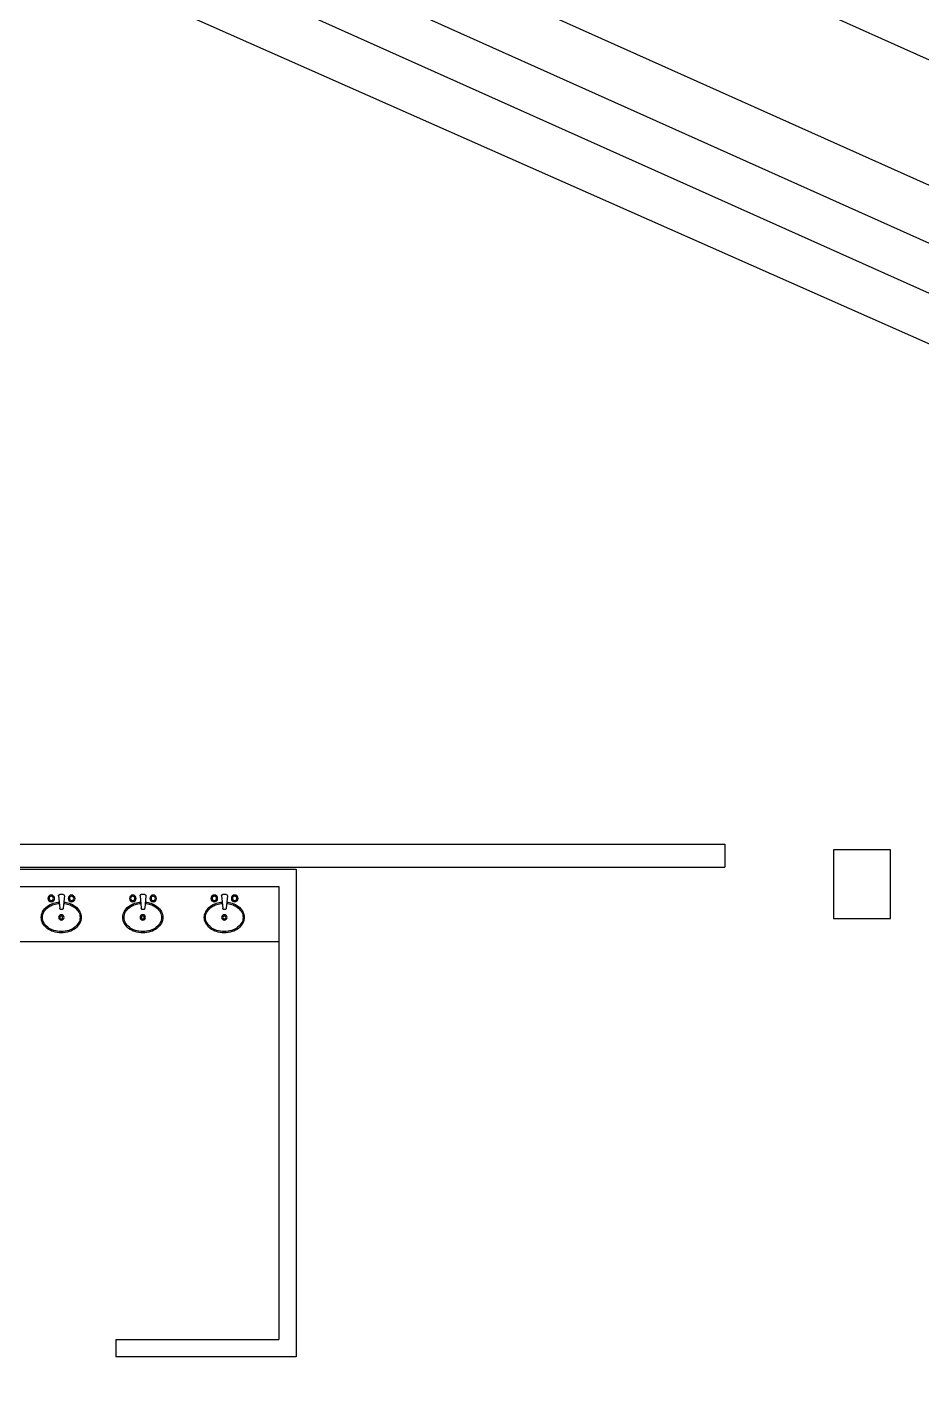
# Model space of a CAD drawing. Header units: metres. Extents: x 2 to 323, y -2 to 254.
# Drawn here: x 214 to 221.82, y 123.13 to 134.95 of the extents above; entities that cross this region are included whole.
import ezdxf

# ---------------------------------------------------------------- set-up
doc = ezdxf.new("R2010")
doc.units = ezdxf.units.M
doc.layers.add('REFERENCIA', color=7, linetype='Continuous')

msp = doc.modelspace()

# ---------------------------------------------------------------- linework, layer by layer
at = {"layer": 'REFERENCIA'}
for p, q in [((314.847, 92.998), (114.134, 182.956)), ((314.847, 92.998), (114.134, 182.956)), ((314.949, 91.856), (128.964, 175.214)), ((314.949, 91.856), (128.964, 175.214)), ((314.76, 91.435), (128.698, 174.827)), ((314.596, 91.07), (128.468, 174.492)), ((309.643, 93.303), (137.75, 169.459)), ((309.643, 93.303), (137.75, 169.459)), ((206.096, 127.812), (220.096, 127.812)), ((206.096, 127.812), (220.096, 127.812)), ((220.096, 127.812), (220.096, 127.812)), ((220.096, 127.812), (220.096, 127.612)), ((220.096, 127.812), (220.096, 127.812)), ((220.096, 127.812), (220.096, 127.612)), ((206.096, 127.612), (220.096, 127.612)), ((206.096, 127.612), (220.096, 127.612)), ((207.351, 127.592), (216.351, 127.592)), ((216.351, 127.592), (216.351, 123.332)), ((207.501, 127.442), (216.201, 127.442)), ((216.201, 127.442), (216.201, 123.482)), ((214.277, 127.361), (214.287, 127.251)), ((214.317, 127.371), (214.287, 127.371)), ((214.327, 127.361), (214.317, 127.251)), ((214.989, 127.361), (214.999, 127.251)), ((215.029, 127.371), (214.999, 127.371)), ((215.039, 127.361), (215.029, 127.251)), ((215.701, 127.361), (215.711, 127.251)), ((215.741, 127.371), (215.711, 127.371)), ((215.751, 127.361), (215.741, 127.251)), ((214.307, 127.241), (214.297, 127.241)), ((215.019, 127.241), (215.009, 127.241)), ((215.731, 127.241), (215.721, 127.241)), ((216.201, 126.958), (213.827, 126.958)), ((214.777, 123.482), (214.777, 123.332)), ((214.777, 123.482), (216.201, 123.482)), ((216.351, 123.332), (214.777, 123.332))]:
    msp.add_line(p, q, dxfattribs=at)
for points in [[(221.046, 127.761), (221.046, 127.161), (221.546, 127.161), (221.546, 127.761), (221.046, 127.761)], [(221.046, 127.761), (221.046, 127.161), (221.546, 127.161), (221.546, 127.761), (221.046, 127.761)], [(214.183, 127.338), (214.186, 127.326), (214.192, 127.317), (214.201, 127.311), (214.213, 127.308), (214.224, 127.311), (214.233, 127.317), (214.24, 127.326), (214.242, 127.338), (214.24, 127.349), (214.233, 127.358), (214.224, 127.365), (214.213, 127.367), (214.201, 127.365), (214.192, 127.358), (214.186, 127.349), (214.183, 127.338)], [(214.193, 127.338), (214.195, 127.33), (214.199, 127.324), (214.205, 127.32), (214.213, 127.318), (214.22, 127.32), (214.226, 127.324), (214.23, 127.33), (214.232, 127.338), (214.23, 127.345), (214.226, 127.351), (214.22, 127.355), (214.213, 127.357), (214.205, 127.355), (214.199, 127.351), (214.195, 127.345), (214.193, 127.338)], [(214.361, 127.338), (214.364, 127.326), (214.37, 127.317), (214.379, 127.311), (214.391, 127.308), (214.402, 127.311), (214.411, 127.317), (214.418, 127.326), (214.42, 127.338), (214.418, 127.349), (214.411, 127.358), (214.402, 127.365), (214.391, 127.367), (214.379, 127.365), (214.37, 127.358), (214.364, 127.349), (214.361, 127.338)], [(214.371, 127.338), (214.373, 127.33), (214.377, 127.324), (214.383, 127.32), (214.391, 127.318), (214.398, 127.32), (214.404, 127.324), (214.408, 127.33), (214.41, 127.338), (214.408, 127.345), (214.404, 127.351), (214.398, 127.355), (214.391, 127.357), (214.383, 127.355), (214.377, 127.351), (214.373, 127.345), (214.371, 127.338)], [(214.896, 127.338), (214.898, 127.326), (214.904, 127.317), (214.913, 127.311), (214.925, 127.308), (214.936, 127.311), (214.945, 127.317), (214.952, 127.326), (214.954, 127.338), (214.952, 127.349), (214.945, 127.358), (214.936, 127.365), (214.925, 127.367), (214.913, 127.365), (214.904, 127.358), (214.898, 127.349), (214.896, 127.338)], [(214.906, 127.338), (214.907, 127.33), (214.911, 127.324), (214.917, 127.32), (214.925, 127.318), (214.932, 127.32), (214.938, 127.324), (214.942, 127.33), (214.944, 127.338), (214.942, 127.345), (214.938, 127.351), (214.932, 127.355), (214.925, 127.357), (214.917, 127.355), (214.911, 127.351), (214.907, 127.345), (214.906, 127.338)], [(215.074, 127.338), (215.076, 127.326), (215.082, 127.317), (215.091, 127.311), (215.103, 127.308), (215.114, 127.311), (215.124, 127.317), (215.13, 127.326), (215.132, 127.338), (215.13, 127.349), (215.124, 127.358), (215.114, 127.365), (215.103, 127.367), (215.091, 127.365), (215.082, 127.358), (215.076, 127.349), (215.074, 127.338)], [(215.084, 127.338), (215.085, 127.33), (215.089, 127.324), (215.095, 127.32), (215.103, 127.318), (215.11, 127.32), (215.116, 127.324), (215.121, 127.33), (215.122, 127.338), (215.121, 127.345), (215.116, 127.351), (215.11, 127.355), (215.103, 127.357), (215.095, 127.355), (215.089, 127.351), (215.085, 127.345), (215.084, 127.338)], [(215.608, 127.338), (215.61, 127.326), (215.616, 127.317), (215.626, 127.311), (215.637, 127.308), (215.648, 127.311), (215.658, 127.317), (215.664, 127.326), (215.666, 127.338), (215.664, 127.349), (215.658, 127.358), (215.648, 127.365), (215.637, 127.367), (215.626, 127.365), (215.616, 127.358), (215.61, 127.349), (215.608, 127.338)], [(215.618, 127.338), (215.619, 127.33), (215.623, 127.324), (215.629, 127.32), (215.637, 127.318), (215.644, 127.32), (215.651, 127.324), (215.655, 127.33), (215.656, 127.338), (215.655, 127.345), (215.651, 127.351), (215.644, 127.355), (215.637, 127.357), (215.629, 127.355), (215.623, 127.351), (215.619, 127.345), (215.618, 127.338)], [(215.786, 127.338), (215.788, 127.326), (215.794, 127.317), (215.804, 127.311), (215.815, 127.308), (215.826, 127.311), (215.836, 127.317), (215.842, 127.326), (215.844, 127.338), (215.842, 127.349), (215.836, 127.358), (215.826, 127.365), (215.815, 127.367), (215.804, 127.365), (215.794, 127.358), (215.788, 127.349), (215.786, 127.338)], [(215.796, 127.338), (215.797, 127.33), (215.801, 127.324), (215.808, 127.32), (215.815, 127.318), (215.823, 127.32), (215.829, 127.324), (215.833, 127.33), (215.834, 127.338), (215.833, 127.345), (215.829, 127.351), (215.823, 127.355), (215.815, 127.357), (215.808, 127.355), (215.801, 127.351), (215.797, 127.345), (215.796, 127.338)], [(214.276, 127.171), (214.278, 127.162), (214.283, 127.155), (214.291, 127.149), (214.3, 127.148), (214.309, 127.149), (214.317, 127.155), (214.322, 127.162), (214.324, 127.171), (214.322, 127.18), (214.317, 127.188), (214.309, 127.193), (214.3, 127.195), (214.291, 127.193), (214.283, 127.188), (214.278, 127.18), (214.276, 127.171)], [(214.287, 127.171), (214.288, 127.166), (214.291, 127.162), (214.295, 127.16), (214.3, 127.159), (214.305, 127.16), (214.309, 127.162), (214.311, 127.166), (214.312, 127.171), (214.311, 127.176), (214.309, 127.18), (214.305, 127.183), (214.3, 127.184), (214.295, 127.183), (214.291, 127.18), (214.288, 127.176), (214.287, 127.171)], [(214.989, 127.171), (214.99, 127.162), (214.995, 127.155), (215.003, 127.149), (215.012, 127.148), (215.021, 127.149), (215.029, 127.155), (215.034, 127.162), (215.036, 127.171), (215.034, 127.18), (215.029, 127.188), (215.021, 127.193), (215.012, 127.195), (215.003, 127.193), (214.995, 127.188), (214.99, 127.18), (214.989, 127.171)], [(215, 127.171), (215.001, 127.166), (215.003, 127.162), (215.007, 127.16), (215.012, 127.159), (215.017, 127.16), (215.021, 127.162), (215.024, 127.166), (215.025, 127.171), (215.024, 127.176), (215.021, 127.18), (215.017, 127.183), (215.012, 127.184), (215.007, 127.183), (215.003, 127.18), (215.001, 127.176), (215, 127.171)], [(215.701, 127.171), (215.703, 127.162), (215.708, 127.155), (215.715, 127.149), (215.724, 127.148), (215.733, 127.149), (215.741, 127.155), (215.746, 127.162), (215.748, 127.171), (215.746, 127.18), (215.741, 127.188), (215.733, 127.193), (215.724, 127.195), (215.715, 127.193), (215.708, 127.188), (215.703, 127.18), (215.701, 127.171)], [(215.712, 127.171), (215.713, 127.166), (215.715, 127.162), (215.719, 127.16), (215.724, 127.159), (215.729, 127.16), (215.733, 127.162), (215.736, 127.166), (215.737, 127.171), (215.736, 127.176), (215.733, 127.18), (215.729, 127.183), (215.724, 127.184), (215.719, 127.183), (215.715, 127.18), (215.713, 127.176), (215.712, 127.171)]]:
    msp.add_lwpolyline(points, close=True, dxfattribs=at)
for points in [[(214.277, 127.361), (214.277, 127.363), (214.277, 127.365), (214.278, 127.367), (214.28, 127.368), (214.281, 127.37), (214.283, 127.371), (214.285, 127.371), (214.287, 127.371)], [(214.317, 127.371), (214.321, 127.37), (214.324, 127.368), (214.326, 127.365), (214.327, 127.361)], [(214.989, 127.361), (214.989, 127.363), (214.99, 127.365), (214.99, 127.367), (214.992, 127.368), (214.993, 127.37), (214.995, 127.371), (214.997, 127.371), (214.999, 127.371)], [(215.029, 127.371), (215.033, 127.37), (215.036, 127.368), (215.038, 127.365), (215.039, 127.361)], [(215.701, 127.361), (215.701, 127.363), (215.702, 127.365), (215.703, 127.367), (215.704, 127.368), (215.705, 127.37), (215.707, 127.371), (215.709, 127.371), (215.711, 127.371)], [(215.741, 127.371), (215.745, 127.37), (215.748, 127.368), (215.75, 127.365), (215.751, 127.361)], [(214.475, 127.171), (214.474, 127.158), (214.472, 127.146), (214.468, 127.133), (214.462, 127.121), (214.455, 127.109), (214.445, 127.097), (214.435, 127.086), (214.424, 127.076), (214.411, 127.067), (214.398, 127.059), (214.383, 127.052), (214.369, 127.047), (214.352, 127.042), (214.335, 127.039), (214.317, 127.037), (214.3, 127.036), (214.282, 127.037), (214.265, 127.039), (214.248, 127.042), (214.231, 127.047), (214.216, 127.052), (214.202, 127.059), (214.189, 127.067), (214.176, 127.076), (214.165, 127.086), (214.154, 127.097), (214.145, 127.109), (214.137, 127.121), (214.132, 127.133), (214.128, 127.146), (214.126, 127.158), (214.125, 127.171), (214.126, 127.184), (214.128, 127.197), (214.132, 127.209), (214.137, 127.221), (214.145, 127.234), (214.154, 127.246), (214.165, 127.257), (214.176, 127.267), (214.189, 127.276), (214.202, 127.283), (214.216, 127.29), (214.231, 127.295), (214.244, 127.299), (214.256, 127.302), (214.269, 127.304), (214.282, 127.305)], [(214.464, 127.171), (214.463, 127.16), (214.461, 127.148), (214.458, 127.137), (214.453, 127.127), (214.445, 127.115), (214.437, 127.104), (214.427, 127.094), (214.417, 127.085), (214.405, 127.076), (214.392, 127.069), (214.379, 127.063), (214.365, 127.057), (214.349, 127.053), (214.333, 127.05), (214.317, 127.048), (214.3, 127.047), (214.283, 127.048), (214.267, 127.05), (214.251, 127.053), (214.235, 127.057), (214.221, 127.063), (214.208, 127.069), (214.195, 127.076), (214.183, 127.085), (214.172, 127.094), (214.163, 127.104), (214.154, 127.115), (214.147, 127.127), (214.142, 127.137), (214.139, 127.148), (214.137, 127.16), (214.136, 127.171), (214.137, 127.183), (214.139, 127.194), (214.142, 127.205), (214.147, 127.216), (214.154, 127.228), (214.163, 127.239), (214.172, 127.249), (214.183, 127.258), (214.195, 127.266), (214.208, 127.274), (214.221, 127.28), (214.235, 127.285), (214.246, 127.288), (214.258, 127.291), (214.27, 127.293), (214.283, 127.294)], [(214.297, 127.241), (214.293, 127.242), (214.29, 127.244), (214.287, 127.247), (214.287, 127.251)], [(214.317, 127.251), (214.316, 127.247), (214.314, 127.244), (214.311, 127.242), (214.307, 127.241)], [(214.32, 127.294), (214.332, 127.293), (214.343, 127.291), (214.354, 127.288), (214.365, 127.285), (214.379, 127.28), (214.392, 127.274), (214.405, 127.266), (214.417, 127.258), (214.427, 127.249), (214.437, 127.239), (214.445, 127.228), (214.453, 127.216), (214.458, 127.205), (214.461, 127.194), (214.463, 127.183), (214.464, 127.171)], [(214.322, 127.305), (214.334, 127.304), (214.345, 127.302), (214.357, 127.299), (214.369, 127.295), (214.383, 127.29), (214.398, 127.283), (214.411, 127.276), (214.424, 127.267), (214.435, 127.257), (214.445, 127.246), (214.455, 127.234), (214.462, 127.221), (214.468, 127.209), (214.472, 127.197), (214.474, 127.184), (214.475, 127.171)], [(215.187, 127.171), (215.186, 127.158), (215.184, 127.146), (215.18, 127.133), (215.175, 127.121), (215.167, 127.109), (215.158, 127.097), (215.147, 127.086), (215.136, 127.076), (215.123, 127.067), (215.11, 127.059), (215.096, 127.052), (215.081, 127.047), (215.064, 127.042), (215.047, 127.039), (215.03, 127.037), (215.012, 127.036), (214.995, 127.037), (214.977, 127.039), (214.96, 127.042), (214.943, 127.047), (214.929, 127.052), (214.915, 127.059), (214.901, 127.067), (214.888, 127.076), (214.877, 127.086), (214.867, 127.097), (214.857, 127.109), (214.85, 127.121), (214.844, 127.133), (214.84, 127.146), (214.838, 127.158), (214.837, 127.171), (214.838, 127.184), (214.84, 127.197), (214.844, 127.209), (214.85, 127.221), (214.857, 127.234), (214.867, 127.246), (214.877, 127.257), (214.888, 127.267), (214.901, 127.276), (214.915, 127.283), (214.929, 127.29), (214.943, 127.295), (214.956, 127.299), (214.968, 127.302), (214.981, 127.304), (214.994, 127.305)], [(215.176, 127.171), (215.175, 127.16), (215.173, 127.148), (215.17, 127.137), (215.165, 127.127), (215.158, 127.115), (215.149, 127.104), (215.14, 127.094), (215.129, 127.085), (215.117, 127.076), (215.105, 127.069), (215.091, 127.063), (215.078, 127.057), (215.062, 127.053), (215.045, 127.05), (215.029, 127.048), (215.012, 127.047), (214.996, 127.048), (214.979, 127.05), (214.963, 127.053), (214.947, 127.057), (214.933, 127.063), (214.92, 127.069), (214.907, 127.076), (214.895, 127.085), (214.885, 127.094), (214.875, 127.104), (214.867, 127.115), (214.859, 127.127), (214.855, 127.137), (214.851, 127.148), (214.849, 127.16), (214.848, 127.171), (214.849, 127.183), (214.851, 127.194), (214.855, 127.205), (214.859, 127.216), (214.867, 127.228), (214.875, 127.239), (214.885, 127.249), (214.895, 127.258), (214.907, 127.266), (214.92, 127.274), (214.933, 127.28), (214.947, 127.285), (214.958, 127.288), (214.97, 127.291), (214.983, 127.293), (214.995, 127.294)], [(215.009, 127.241), (215.005, 127.242), (215.002, 127.244), (215, 127.247), (214.999, 127.251)], [(215.029, 127.251), (215.028, 127.247), (215.026, 127.244), (215.023, 127.242), (215.019, 127.241)], [(215.033, 127.294), (215.044, 127.293), (215.055, 127.291), (215.067, 127.288), (215.078, 127.285), (215.091, 127.28), (215.105, 127.274), (215.117, 127.266), (215.129, 127.258), (215.14, 127.249), (215.149, 127.239), (215.158, 127.228), (215.165, 127.216), (215.17, 127.205), (215.173, 127.194), (215.175, 127.183), (215.176, 127.171)], [(215.034, 127.305), (215.046, 127.304), (215.058, 127.302), (215.069, 127.299), (215.081, 127.295), (215.096, 127.29), (215.11, 127.283), (215.123, 127.276), (215.136, 127.267), (215.147, 127.257), (215.158, 127.246), (215.167, 127.234), (215.175, 127.221), (215.18, 127.209), (215.184, 127.197), (215.186, 127.184), (215.187, 127.171)], [(215.899, 127.171), (215.899, 127.158), (215.896, 127.146), (215.892, 127.133), (215.887, 127.121), (215.879, 127.109), (215.87, 127.097), (215.86, 127.086), (215.848, 127.076), (215.835, 127.067), (215.822, 127.059), (215.808, 127.052), (215.793, 127.047), (215.776, 127.042), (215.759, 127.039), (215.742, 127.037), (215.724, 127.036), (215.707, 127.037), (215.689, 127.039), (215.672, 127.042), (215.655, 127.047), (215.641, 127.052), (215.627, 127.059), (215.613, 127.067), (215.601, 127.076), (215.589, 127.086), (215.579, 127.097), (215.57, 127.109), (215.562, 127.121), (215.556, 127.133), (215.552, 127.146), (215.55, 127.158), (215.549, 127.171), (215.55, 127.184), (215.552, 127.197), (215.556, 127.209), (215.562, 127.221), (215.57, 127.234), (215.579, 127.246), (215.589, 127.257), (215.601, 127.267), (215.613, 127.276), (215.627, 127.283), (215.641, 127.29), (215.655, 127.295), (215.668, 127.299), (215.68, 127.302), (215.693, 127.304), (215.706, 127.305)], [(215.888, 127.171), (215.887, 127.16), (215.885, 127.148), (215.882, 127.137), (215.877, 127.127), (215.87, 127.115), (215.861, 127.104), (215.852, 127.094), (215.841, 127.085), (215.829, 127.076), (215.817, 127.069), (215.803, 127.063), (215.79, 127.057), (215.774, 127.053), (215.757, 127.05), (215.741, 127.048), (215.724, 127.047), (215.708, 127.048), (215.691, 127.05), (215.675, 127.053), (215.659, 127.057), (215.645, 127.063), (215.632, 127.069), (215.619, 127.076), (215.607, 127.085), (215.597, 127.094), (215.587, 127.104), (215.579, 127.115), (215.572, 127.127), (215.567, 127.137), (215.563, 127.148), (215.561, 127.16), (215.56, 127.171), (215.561, 127.183), (215.563, 127.194), (215.567, 127.205), (215.572, 127.216), (215.579, 127.228), (215.587, 127.239), (215.597, 127.249), (215.607, 127.258), (215.619, 127.266), (215.632, 127.274), (215.645, 127.28), (215.659, 127.285), (215.671, 127.288), (215.683, 127.291), (215.695, 127.293), (215.707, 127.294)], [(215.721, 127.241), (215.717, 127.242), (215.714, 127.244), (215.712, 127.247), (215.711, 127.251)], [(215.741, 127.251), (215.74, 127.247), (215.738, 127.244), (215.735, 127.242), (215.731, 127.241)], [(215.745, 127.294), (215.756, 127.293), (215.768, 127.291), (215.779, 127.288), (215.79, 127.285), (215.803, 127.28), (215.817, 127.274), (215.829, 127.266), (215.841, 127.258), (215.852, 127.249), (215.861, 127.239), (215.87, 127.228), (215.877, 127.216), (215.882, 127.205), (215.885, 127.194), (215.887, 127.183), (215.888, 127.171)], [(215.746, 127.305), (215.758, 127.304), (215.77, 127.302), (215.782, 127.299), (215.793, 127.295), (215.808, 127.29), (215.822, 127.283), (215.835, 127.276), (215.848, 127.267), (215.86, 127.257), (215.87, 127.246), (215.879, 127.234), (215.887, 127.221), (215.892, 127.209), (215.896, 127.197), (215.899, 127.184), (215.899, 127.171)]]:
    msp.add_lwpolyline(points, dxfattribs=at)

doc.saveas('drawing.dxf')
